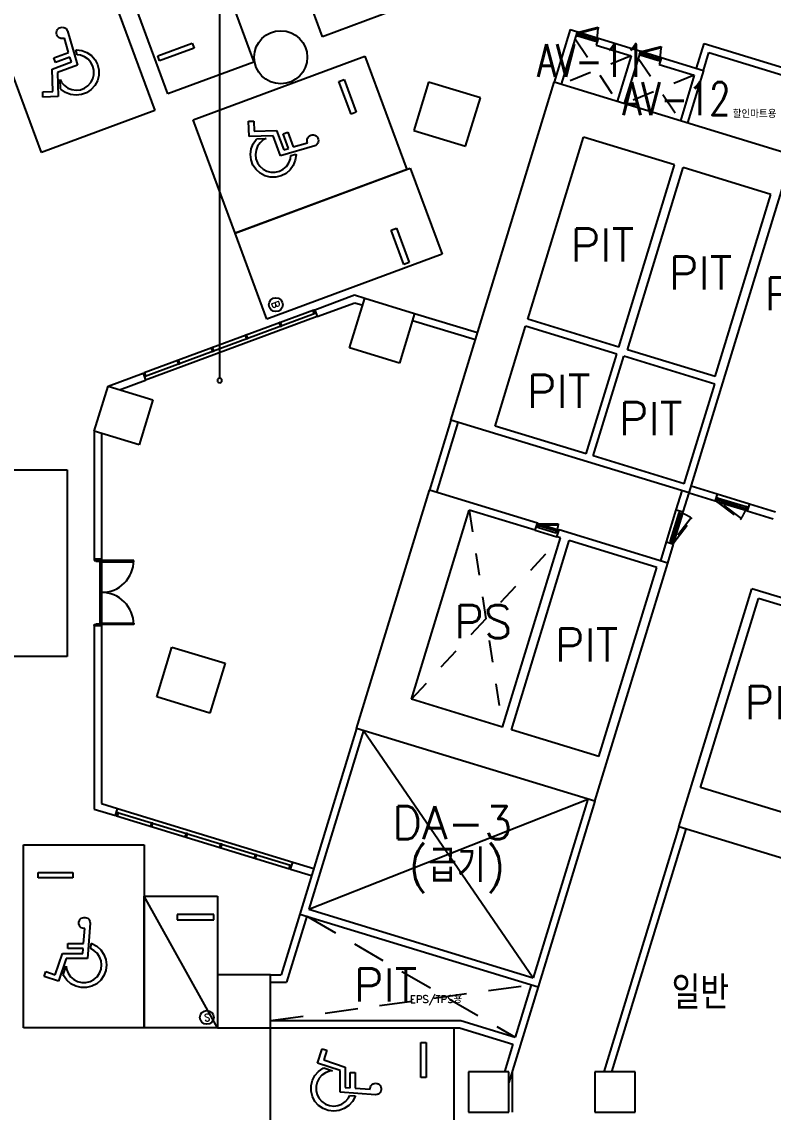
# Model space of a CAD drawing. Header units: millimetres. Extents: x -7614 to 421357, y 85218 to 341757.
# Drawn here: x 158978 to 179487, y 208627 to 238399 of the extents above; entities that cross this region are included whole.
import ezdxf
from ezdxf.enums import TextEntityAlignment as Align

# ---------------------------------------------------------------- set-up
doc = ezdxf.new("R2010")
doc.units = ezdxf.units.MM
doc.header["$LTSCALE"] = 600
doc.header["$MEASUREMENT"] = 0
doc.linetypes.add('HID', pattern=[5, 3, -2])
doc.linetypes.add('HIDDEN', pattern=[2, 1, -1])
doc.layers.add('e-plan', color=9, linetype='CONTINUOUS')
doc.layers.add('e-room-box', color=7, linetype='CONTINUOUS')
doc.styles.add('kiahn', font='romans.shx', dxfattribs={"bigfont": 'cadhs.shx'})

msp = doc.modelspace()

# ---------------------------------------------------------------- linework, layer by layer
at = {"layer": 'e-plan'}
for p, q in [((167188, 237992), (165416, 242775)), ((163541, 242080), (165312, 237297)), ((162968, 236429), (161196, 241211)), ((160872, 240664), (162609, 235976)), ((159514, 234830), (157777, 239518)), ((169532, 238860), (167188, 237992)), ((159937, 238152), (159955, 238185)), ((159955, 238185), (159980, 238213)), ((159980, 238213), (160011, 238234)), ((160011, 238234), (160046, 238247)), ((160046, 238247), (160083, 238251)), ((160083, 238251), (160121, 238247)), ((160121, 238247), (160156, 238233)), ((160156, 238233), (160186, 238212)), ((160186, 238212), (160211, 238183)), ((160211, 238183), (160228, 238150)), ((173949, 238185), (173510, 236750)), ((173949, 238185), (177583, 237074)), ((159928, 238116), (159937, 238152)), ((159928, 238078), (159928, 238116)), ((159936, 238042), (159928, 238078)), ((159953, 238009), (159936, 238042)), ((159978, 237980), (159953, 238009)), ((160009, 237959), (159978, 237980)), ((160044, 237945), (160009, 237959)), ((160081, 237940), (160044, 237945)), ((160118, 237945), (160081, 237940)), ((160141, 237953), (160118, 237945)), ((160255, 237564), (160141, 237953)), ((160228, 238150), (160499, 237218)), ((174140, 238126), (173702, 236692)), ((174140, 238126), (174111, 238030)), ((174111, 238030), (174145, 238020)), ((174174, 238116), (174140, 238126)), ((174145, 238020), (174159, 238016)), ((174159, 238068), (174174, 238116)), ((174173, 238064), (174159, 238068)), ((174159, 238016), (174173, 238064)), ((174159, 238016), (174637, 237870)), ((174173, 238064), (174652, 237917)), ((174174, 238116), (174681, 237961)), ((174637, 237870), (174652, 237917)), ((174652, 237917), (174666, 237913)), ((174714, 237951), (174656, 237759)), ((174666, 237913), (174681, 237961)), ((174681, 237961), (174714, 237951)), ((174714, 237951), (174685, 237855)), ((160450, 237636), (160469, 237638)), ((160490, 237497), (160450, 237636)), ((160469, 237638), (160617, 237619)), ((160617, 237619), (160757, 237565)), ((162688, 237472), (163626, 237819)), ((163678, 237678), (162740, 237331)), ((163626, 237819), (163678, 237678)), ((174651, 237865), (174637, 237870)), ((174685, 237855), (174651, 237865)), ((174656, 237759), (175612, 237467)), ((175862, 237600), (175423, 236165)), ((175862, 237600), (175832, 237504)), ((175895, 237590), (175862, 237600)), ((175880, 237542), (175895, 237590)), ((175895, 237590), (176402, 237435)), ((177392, 237132), (177599, 237811)), ((177599, 237811), (181979, 236472)), ((159807, 237109), (160331, 237303)), ((159852, 237415), (160255, 237564)), ((159900, 237285), (159852, 237415)), ((160293, 237431), (159900, 237285)), ((160331, 237303), (160293, 237431)), ((160583, 237485), (160490, 237497)), ((160692, 237443), (160583, 237485)), ((160787, 237376), (160692, 237443)), ((160757, 237565), (160880, 237479)), ((160864, 237288), (160787, 237376)), ((160917, 237184), (160864, 237288)), ((160880, 237479), (160978, 237365)), ((160978, 237365), (161047, 237232)), ((162740, 237331), (162688, 237472)), ((165312, 237297), (162968, 236429)), ((163653, 235723), (168342, 237460)), ((168342, 237460), (169488, 234365)), ((175612, 237467), (175232, 236224)), ((175832, 237504), (175866, 237494)), ((175866, 237494), (175880, 237490)), ((175895, 237537), (175880, 237542)), ((175880, 237490), (175895, 237537)), ((175880, 237490), (176358, 237343)), ((175895, 237537), (176373, 237391)), ((176358, 237343), (176373, 237391)), ((176373, 237339), (176358, 237343)), ((176373, 237391), (176387, 237387)), ((176406, 237329), (176373, 237339)), ((176435, 237424), (176377, 237233)), ((176387, 237387), (176402, 237435)), ((176402, 237435), (176435, 237424)), ((176435, 237424), (176406, 237329)), ((177583, 237074), (177732, 237562)), ((177732, 237562), (181921, 236281)), ((159827, 236493), (159807, 237109)), ((160499, 237218), (159948, 237014)), ((159948, 237014), (159970, 236359)), ((160944, 237071), (160917, 237184)), ((160944, 236954), (160944, 237071)), ((161047, 237232), (161082, 237086)), ((161082, 237086), (161081, 236936)), ((176377, 237233), (177333, 236941)), ((177583, 237074), (177144, 235639)), ((160032, 236571), (160024, 236821)), ((160024, 236821), (160063, 236744)), ((160063, 236744), (160140, 236656)), ((160782, 236651), (160860, 236738)), ((160860, 236738), (160915, 236841)), ((160915, 236841), (160944, 236954)), ((161044, 236791), (160973, 236659)), ((161081, 236936), (161044, 236791)), ((167635, 236771), (167776, 236823)), ((167965, 235880), (167635, 236771)), ((167776, 236823), (168106, 235933)), ((170689, 227522), (173510, 236750)), ((180013, 234762), (173510, 236750)), ((177333, 236941), (176953, 235698)), ((159551, 236483), (159827, 236493)), ((159555, 236345), (159551, 236483)), ((160048, 236554), (160032, 236571)), ((160170, 236467), (160048, 236554)), ((160140, 236656), (160235, 236589)), ((160310, 236413), (160170, 236467)), ((160235, 236589), (160344, 236547)), ((160459, 236394), (160310, 236413)), ((160344, 236547), (160460, 236532)), ((160608, 236411), (160459, 236394)), ((160460, 236532), (160576, 236545)), ((160576, 236545), (160685, 236586)), ((160748, 236463), (160608, 236411)), ((160685, 236586), (160782, 236651)), ((160873, 236547), (160748, 236463)), ((160973, 236659), (160873, 236547)), ((159970, 236359), (159555, 236345)), ((162609, 235976), (159514, 234830)), ((168106, 235933), (167965, 235880)), ((164799, 232629), (163653, 235723)), ((165169, 235682), (165307, 235686)), ((165182, 235267), (165169, 235682)), ((165307, 235686), (165316, 235410)), ((165838, 235289), (165182, 235267)), ((165316, 235410), (165933, 235430)), ((165377, 235190), (165395, 235205)), ((165395, 235205), (165645, 235213)), ((165645, 235213), (165568, 235174)), ((166042, 234738), (165838, 235289)), ((165933, 235430), (166127, 234906)), ((166109, 235337), (166238, 235385)), ((166254, 234944), (166109, 235337)), ((166238, 235385), (166387, 234982)), ((166769, 235193), (166782, 235228)), ((166782, 235228), (166804, 235259)), ((166804, 235259), (166832, 235284)), ((166832, 235284), (166865, 235301)), ((166865, 235301), (166902, 235309)), ((166902, 235309), (166939, 235309)), ((166939, 235309), (166976, 235300)), ((166976, 235300), (167009, 235282)), ((167009, 235282), (167037, 235257)), ((167037, 235257), (167058, 235226)), ((167058, 235226), (167071, 235191)), ((172787, 230279), (174307, 235252)), ((176794, 234491), (174307, 235252)), ((165218, 234778), (165237, 234927)), ((165237, 234927), (165291, 235067)), ((165291, 235067), (165377, 235190)), ((165413, 235002), (165371, 234893)), ((165480, 235097), (165413, 235002)), ((165568, 235174), (165480, 235097)), ((166974, 235009), (166042, 234738)), ((166127, 234906), (166254, 234944)), ((166387, 234982), (166777, 235096)), ((166764, 235156), (166769, 235193)), ((166768, 235119), (166764, 235156)), ((166777, 235096), (166768, 235119)), ((167007, 235026), (166974, 235009)), ((167035, 235051), (167007, 235026)), ((167057, 235082), (167035, 235051)), ((167070, 235116), (167057, 235082)), ((167075, 235154), (167070, 235116)), ((167071, 235191), (167075, 235154)), ((165234, 234629), (165218, 234778)), ((165287, 234489), (165234, 234629)), ((165371, 234893), (165356, 234777)), ((165356, 234777), (165369, 234661)), ((165369, 234661), (165409, 234552)), ((166266, 234545), (166309, 234654)), ((166309, 234654), (166321, 234747)), ((166321, 234747), (166460, 234787)), ((166443, 234620), (166388, 234480)), ((166462, 234769), (166443, 234620)), ((166460, 234787), (166462, 234769)), ((177192, 225534), (180013, 234762)), ((164799, 232629), (169582, 234400)), ((169488, 234365), (164799, 232629)), ((165371, 234364), (165287, 234489)), ((165482, 234264), (165371, 234364)), ((165409, 234552), (165475, 234455)), ((165475, 234455), (165562, 234377)), ((165562, 234377), (165665, 234322)), ((165665, 234322), (165778, 234293)), ((165894, 234293), (166008, 234320)), ((166008, 234320), (166111, 234373)), ((166111, 234373), (166199, 234450)), ((166302, 234357), (166189, 234259)), ((166199, 234450), (166266, 234545)), ((166388, 234480), (166302, 234357)), ((169582, 234400), (170450, 232055)), ((175273, 229519), (176794, 234491)), ((175512, 229446), (177033, 234418)), ((179423, 233687), (177033, 234418)), ((165615, 234193), (165482, 234264)), ((165760, 234156), (165615, 234193)), ((165910, 234155), (165760, 234156)), ((165778, 234293), (165894, 234293)), ((166056, 234190), (165910, 234155)), ((166189, 234259), (166056, 234190)), ((177903, 228715), (179423, 233687)), ((165668, 230284), (164799, 232629)), ((169060, 232714), (169201, 232766)), ((169407, 231776), (169060, 232714)), ((169201, 232766), (169548, 231828)), ((170450, 232055), (165668, 230284)), ((169548, 231828), (169407, 231776)), ((166974, 230538), (168059, 230940)), ((168059, 230940), (168341, 230854)), ((166946, 230528), (162314, 228812)), ((166927, 230521), (166965, 230535)), ((166962, 230427), (166927, 230521)), ((167000, 230441), (166962, 230427)), ((166965, 230535), (167000, 230441)), ((166974, 230538), (167044, 230351)), ((167044, 230351), (168065, 230729)), ((168065, 230729), (168282, 230663)), ((169070, 230631), (169070, 230631)), ((166981, 230434), (162348, 228718)), ((167044, 230351), (162355, 228614)), ((166038, 230192), (166001, 230178)), ((166001, 230178), (166036, 230084)), ((166073, 230098), (166038, 230192)), ((169640, 230248), (171362, 229721)), ((169699, 230439), (171420, 229912)), ((175273, 229519), (172787, 230279)), ((165112, 229849), (165074, 229835)), ((165147, 229755), (165112, 229849)), ((166036, 230084), (166073, 230098)), ((171895, 227362), (172728, 230088)), ((175215, 229327), (172728, 230088)), ((165074, 229835), (165109, 229741)), ((165109, 229741), (165147, 229755)), ((164185, 229505), (164148, 229492)), ((164148, 229492), (164183, 229398)), ((164183, 229398), (164220, 229412)), ((164220, 229412), (164185, 229505)), ((174382, 226602), (175215, 229327)), ((174573, 226544), (175406, 229269)), ((177892, 228509), (175406, 229269)), ((177903, 228715), (175512, 229446)), ((163259, 229162), (163221, 229148)), ((163221, 229148), (163256, 229055)), ((163256, 229055), (163294, 229068)), ((163294, 229068), (163259, 229162)), ((161331, 228448), (162286, 228802)), ((162286, 228802), (162355, 228614)), ((162286, 228802), (162355, 228614)), ((162332, 228819), (162295, 228805)), ((162295, 228805), (162330, 228711)), ((162330, 228711), (162367, 228725)), ((162367, 228725), (162332, 228819)), ((161646, 228352), (162355, 228614)), ((177059, 225783), (177892, 228509)), ((170689, 227522), (170104, 225609)), ((170880, 227463), (170296, 225551)), ((177192, 225534), (170689, 227522)), ((160957, 227224), (160957, 223727)), ((174382, 226602), (171895, 227362)), ((161157, 227163), (161157, 223727)), ((177059, 225783), (174573, 226544)), ((157720, 226167), (160220, 226167)), ((160220, 226167), (160220, 221067)), ((177250, 225725), (177958, 225509)), ((168116, 219106), (170104, 225609)), ((173050, 224709), (170104, 225609)), ((176843, 225076), (177001, 225592)), ((177034, 225017), (177192, 225534)), ((177192, 225534), (177900, 225317)), ((177958, 225509), (177900, 225317)), ((177909, 225314), (177938, 225410)), ((177938, 225410), (177972, 225400)), ((177958, 225509), (178838, 225240)), ((177972, 225400), (177986, 225395)), ((177986, 225395), (177972, 225348)), ((177986, 225395), (178751, 225161)), ((177943, 225304), (177909, 225314)), ((177957, 225352), (177943, 225304)), ((177943, 225304), (178736, 225061)), ((177972, 225348), (177957, 225352)), ((177972, 225348), (178737, 225114)), ((178751, 225109), (178736, 225061)), ((178751, 225161), (178737, 225114)), ((178737, 225114), (178751, 225109)), ((178766, 225157), (178751, 225161)), ((178799, 225147), (178766, 225157)), ((178770, 225051), (178799, 225147)), ((178838, 225240), (178779, 225048)), ((178838, 225240), (179546, 225023)), ((169615, 219903), (171193, 225067)), ((172991, 224517), (171193, 225067)), ((176574, 224196), (176843, 225076)), ((176687, 224224), (176921, 224989)), ((176735, 224209), (176969, 224974)), ((176778, 224180), (177021, 224974)), ((176843, 225076), (177034, 225017)), ((176925, 225003), (176921, 224989)), ((176921, 224989), (176969, 224974)), ((176936, 225037), (176925, 225003)), ((177031, 225008), (176936, 225037)), ((176969, 224974), (176973, 224989)), ((176973, 224989), (177021, 224974)), ((177021, 224974), (177031, 225008)), ((178736, 225061), (178770, 225051)), ((178779, 225048), (179487, 224832)), ((172991, 224517), (173050, 224709)), ((172991, 224517), (173050, 224709)), ((172991, 224517), (173584, 224336)), ((173059, 224706), (173030, 224610)), ((173030, 224610), (173064, 224600)), ((173093, 224695), (173059, 224706)), ((173064, 224600), (173078, 224595)), ((173078, 224648), (173093, 224695)), ((173092, 224643), (173078, 224648)), ((173078, 224595), (173092, 224643)), ((173078, 224595), (173556, 224449)), ((173092, 224643), (173571, 224497)), ((173093, 224695), (173600, 224541)), ((173556, 224449), (173571, 224497)), ((173571, 224497), (173585, 224493)), ((173584, 224336), (173643, 224527)), ((173584, 224336), (173643, 224527)), ((173585, 224493), (173600, 224541)), ((173600, 224541), (173633, 224530)), ((173633, 224530), (173604, 224435)), ((176607, 223621), (173643, 224527)), ((172101, 219143), (173680, 224307)), ((172340, 219070), (173919, 224234)), ((173570, 224445), (173556, 224449)), ((173604, 224435), (173570, 224445)), ((173680, 224307), (173584, 224336)), ((176310, 223503), (173919, 224234)), ((176416, 223679), (176574, 224196)), ((176574, 224196), (176765, 224137)), ((176672, 224176), (176683, 224210)), ((176683, 224210), (176687, 224224)), ((176687, 224224), (176735, 224209)), ((176735, 224209), (176730, 224195)), ((176730, 224195), (176778, 224180)), ((176607, 223621), (176765, 224137)), ((176768, 224147), (176672, 224176)), ((176778, 224180), (176768, 224147)), ((161157, 223727), (160957, 223727)), ((160957, 223718), (160957, 223693)), ((161157, 223718), (160957, 223718)), ((160957, 223693), (160997, 223693)), ((160997, 223693), (160997, 223673)), ((160997, 223673), (161117, 223673)), ((161117, 223673), (161117, 223693)), ((161117, 223693), (161157, 223693)), ((161117, 221963), (161117, 223673)), ((161157, 223693), (161157, 223718)), ((161157, 223693), (161157, 221943)), ((162032, 223693), (161157, 223693)), ((161157, 223693), (161157, 223653)), ((161157, 223653), (162032, 223653)), ((162032, 223653), (162032, 223693)), ((174619, 217118), (176607, 223621)), ((174731, 218339), (176310, 223503)), ((176549, 223430), (176549, 223430)), ((176914, 216416), (178902, 222919)), ((181771, 222042), (178902, 222919)), ((177504, 217491), (179083, 222655)), ((181474, 221924), (179083, 222655)), ((160957, 221918), (160957, 221943)), ((160957, 221943), (160997, 221943)), ((161157, 221918), (160957, 221918)), ((161157, 221907), (160957, 221907)), ((160957, 221907), (160957, 216903)), ((160997, 221943), (160997, 221963)), ((160997, 221963), (161117, 221963)), ((161117, 221963), (161117, 221943)), ((161117, 221943), (161157, 221943)), ((161157, 221943), (161157, 221983)), ((161157, 221983), (162032, 221983)), ((162032, 221943), (161157, 221943)), ((161157, 221943), (161157, 221918)), ((161157, 221907), (161157, 217051)), ((162032, 221983), (162032, 221943)), ((160220, 221067), (157720, 221067)), ((172101, 219143), (169615, 219903)), ((168116, 219106), (166567, 214038)), ((168307, 219048), (166816, 214171)), ((174619, 217118), (168116, 219106)), ((168307, 219048), (172937, 212299)), ((174731, 218339), (172340, 219070)), ((179895, 216760), (177504, 217491)), ((161157, 217051), (161590, 216919)), ((166816, 214171), (174428, 217177)), ((174428, 217177), (172937, 212299)), ((174619, 217118), (173069, 212050)), ((160957, 216903), (161532, 216727)), ((161532, 216727), (161590, 216919)), ((161541, 216725), (161571, 216820)), ((161571, 216820), (161609, 216808)), ((161609, 216808), (161580, 216713)), ((161590, 216919), (166372, 215457)), ((161590, 216814), (166314, 215370)), ((161580, 216713), (161541, 216725)), ((161560, 216719), (166285, 215274)), ((162515, 216531), (162486, 216436)), ((162554, 216520), (162515, 216531)), ((162524, 216424), (162554, 216520)), ((162486, 216436), (162524, 216424)), ((163460, 216242), (163431, 216147)), ((163498, 216231), (163460, 216242)), ((163469, 216135), (163498, 216231)), ((176914, 216416), (174869, 209727)), ((177105, 216358), (175078, 209727)), ((183417, 214428), (176914, 216416)), ((159020, 210927), (159020, 215927)), ((159020, 215927), (162320, 215927)), ((162320, 215927), (162320, 210927)), ((163431, 216147), (163469, 216135)), ((164405, 215954), (164376, 215858)), ((164376, 215858), (164414, 215846)), ((164443, 215942), (164405, 215954)), ((164414, 215846), (164443, 215942)), ((165350, 215665), (165321, 215569)), ((165321, 215569), (165359, 215557)), ((165388, 215653), (165350, 215665)), ((165359, 215557), (165388, 215653)), ((166295, 215376), (166265, 215280)), ((166265, 215280), (166304, 215269)), ((166333, 215364), (166295, 215376)), ((166304, 215269), (166333, 215364)), ((166313, 215266), (166372, 215457)), ((166313, 215266), (166372, 215457)), ((166313, 215266), (166888, 215090)), ((166372, 215457), (166947, 215281)), ((159420, 215025), (159420, 215175)), ((159420, 215175), (160370, 215175)), ((160370, 215025), (159420, 215025)), ((160370, 215175), (160370, 215025)), ((164320, 210927), (162320, 214527)), ((162320, 210927), (162320, 214527)), ((162320, 214527), (164320, 214527)), ((164320, 214527), (164320, 210927)), ((166816, 214171), (172937, 212299)), ((160532, 213792), (160537, 213830)), ((160537, 213755), (160532, 213792)), ((160537, 213830), (160550, 213865)), ((160550, 213865), (160571, 213895)), ((160571, 213895), (160599, 213920)), ((160599, 213920), (160632, 213938)), ((160632, 213938), (160669, 213947)), ((160669, 213947), (160706, 213947)), ((160706, 213947), (160743, 213938)), ((160743, 213938), (160776, 213920)), ((160843, 213792), (160774, 212825)), ((160776, 213920), (160804, 213895)), ((160804, 213895), (160825, 213865)), ((160825, 213865), (160839, 213830)), ((160839, 213830), (160843, 213792)), ((163220, 214027), (163220, 213877)), ((164220, 214027), (163220, 214027)), ((163220, 213877), (164220, 213877)), ((164220, 213877), (164220, 214027)), ((166567, 214038), (166059, 212377)), ((166758, 213979), (166207, 212177)), ((166567, 214038), (173069, 212050)), ((160550, 213720), (160537, 213755)), ((160571, 213689), (160550, 213720)), ((160599, 213664), (160571, 213689)), ((160632, 213647), (160599, 213664)), ((160669, 213638), (160632, 213647)), ((160665, 213233), (160694, 213638)), ((160694, 213638), (160669, 213638)), ((160235, 213095), (160235, 213233)), ((160235, 213233), (160665, 213233)), ((160862, 213089), (160873, 213233)), ((160873, 213233), (160891, 213229)), ((160891, 213229), (161024, 213159)), ((159892, 212377), (160087, 212963)), ((160087, 212963), (160645, 212963)), ((160655, 213095), (160235, 213095)), ((160645, 212963), (160655, 213095)), ((160945, 213045), (160862, 213089)), ((161033, 212968), (160945, 213045)), ((161024, 213159), (161136, 213060)), ((161099, 212872), (161033, 212968)), ((161136, 213060), (161221, 212936)), ((161221, 212936), (161274, 212796)), ((160186, 212825), (159979, 212202)), ((160111, 212380), (160190, 212617)), ((160774, 212825), (160186, 212825)), ((160190, 212617), (160201, 212531)), ((161140, 212763), (161099, 212872)), ((161154, 212647), (161140, 212763)), ((161140, 212531), (161154, 212647)), ((161274, 212796), (161292, 212647)), ((161292, 212647), (161274, 212498)), ((159586, 212334), (159629, 212465)), ((159979, 212202), (159586, 212334)), ((159629, 212465), (159892, 212377)), ((160119, 212358), (160111, 212380)), ((160205, 212235), (160119, 212358)), ((160201, 212531), (160242, 212422)), ((160242, 212422), (160308, 212326)), ((160308, 212326), (160395, 212249)), ((160945, 212249), (161033, 212326)), ((161033, 212326), (161099, 212422)), ((161099, 212422), (161140, 212531)), ((161221, 212358), (161136, 212235)), ((161274, 212498), (161221, 212358)), ((165770, 212377), (166059, 212377)), ((160317, 212135), (160205, 212235)), ((160450, 212066), (160317, 212135)), ((160395, 212249), (160499, 212195)), ((160595, 212030), (160450, 212066)), ((160499, 212195), (160612, 212167)), ((160745, 212030), (160595, 212030)), ((160612, 212167), (160729, 212167)), ((160729, 212167), (160842, 212195)), ((160891, 212066), (160745, 212030)), ((160842, 212195), (160945, 212249)), ((161024, 212135), (160891, 212066)), ((161136, 212235), (161024, 212135)), ((165770, 212177), (166207, 212177)), ((173069, 212050), (172270, 209436)), ((172878, 212108), (172440, 210674)), ((165770, 211127), (170958, 211127)), ((170958, 211127), (172440, 210674)), ((162320, 210927), (159020, 210927)), ((164320, 210927), (162320, 210927)), ((165770, 210927), (170928, 210927)), ((165770, 207627), (165770, 210927)), ((165770, 210927), (170770, 210927)), ((170770, 210927), (170770, 207627)), ((170928, 210927), (172381, 210482)), ((169869, 209577), (169869, 210527)), ((169869, 210527), (170019, 210527)), ((170019, 210527), (170019, 209577)), ((167046, 209968), (167177, 210361)), ((167177, 210361), (167308, 210318)), ((167308, 210318), (167221, 210055)), ((172381, 210482), (172150, 209727)), ((167668, 209761), (167046, 209968)), ((167221, 210055), (167806, 209860)), ((166909, 209497), (166979, 209630)), ((166979, 209630), (167078, 209742)), ((167078, 209742), (167202, 209828)), ((167170, 209639), (167093, 209552)), ((167266, 209705), (167170, 209639)), ((167202, 209828), (167224, 209836)), ((167224, 209836), (167461, 209757)), ((167375, 209747), (167266, 209705)), ((167461, 209757), (167375, 209747)), ((167668, 209173), (167668, 209761)), ((167806, 209860), (167806, 209302)), ((167939, 209292), (167939, 209712)), ((167939, 209712), (168077, 209712)), ((168077, 209712), (168077, 209282)), ((172359, 209727), (172359, 208627)), ((166873, 209352), (166909, 209497)), ((166873, 209202), (166873, 209352)), ((167038, 209448), (167010, 209335)), ((167010, 209335), (167010, 209218)), ((167093, 209552), (167038, 209448)), ((167806, 209302), (167939, 209292)), ((168482, 209278), (168491, 209315)), ((168491, 209315), (168508, 209348)), ((168508, 209348), (168533, 209376)), ((168533, 209376), (168564, 209397)), ((168564, 209397), (168599, 209410)), ((168599, 209410), (168636, 209415)), ((168636, 209415), (168673, 209410)), ((168673, 209410), (168708, 209397)), ((168708, 209397), (168739, 209376)), ((168739, 209376), (168764, 209348)), ((168764, 209348), (168781, 209315)), ((168781, 209315), (168790, 209278)), ((170019, 209577), (169869, 209577)), ((166909, 209056), (166873, 209202)), ((166979, 208923), (166909, 209056)), ((167010, 209218), (167038, 209105)), ((167038, 209105), (167093, 209002)), ((168636, 209104), (167668, 209173)), ((167889, 209002), (167933, 209085)), ((167933, 209085), (168077, 209075)), ((168073, 209056), (168003, 208923)), ((168077, 209075), (168073, 209056)), ((168077, 209282), (168482, 209254)), ((168482, 209254), (168482, 209278)), ((168673, 209108), (168636, 209104)), ((168708, 209122), (168673, 209108)), ((168739, 209143), (168708, 209122)), ((168764, 209171), (168739, 209143)), ((168781, 209204), (168764, 209171)), ((168790, 209241), (168781, 209204)), ((168790, 209278), (168790, 209241)), ((167078, 208811), (166979, 208923)), ((167202, 208726), (167078, 208811)), ((167093, 209002), (167170, 208915)), ((167170, 208915), (167266, 208848)), ((167342, 208673), (167202, 208726)), ((167266, 208848), (167375, 208807)), ((167375, 208807), (167491, 208793)), ((167491, 208793), (167607, 208807)), ((167607, 208807), (167716, 208848)), ((167780, 208726), (167640, 208673)), ((167716, 208848), (167812, 208915)), ((167903, 208811), (167780, 208726)), ((167812, 208915), (167889, 209002)), ((168003, 208923), (167903, 208811)), ((167491, 208655), (167342, 208673)), ((167640, 208673), (167491, 208655))]:
    msp.add_line(p, q, dxfattribs=at)
at = {"layer": 'e-plan', "linetype": 'HIDDEN'}
for p, q in [((174174, 238116), (174706, 238252)), ((174707, 238212), (174177, 238076)), ((174706, 238252), (174707, 238212)), ((174082, 237935), (175232, 236224)), ((174177, 238076), (174174, 238116)), ((175895, 237590), (176427, 237726)), ((175898, 237550), (175895, 237590)), ((176428, 237686), (175898, 237550)), ((176427, 237726), (176428, 237686)), ((175612, 237467), (173702, 236692)), ((175803, 237409), (176953, 235698)), ((177333, 236941), (175423, 236165)), ((177967, 225336), (177943, 225304)), ((177943, 225304), (178595, 224806)), ((178618, 224839), (177967, 225336)), ((171193, 225067), (172101, 219143)), ((177244, 224856), (176747, 224205)), ((176778, 224180), (177276, 224832)), ((177276, 224832), (177244, 224856)), ((178595, 224806), (178618, 224839)), ((173093, 224695), (173617, 224696)), ((173096, 224656), (173093, 224695)), ((173618, 224656), (173096, 224656)), ((173617, 224696), (173618, 224656)), ((169615, 219903), (173680, 224307)), ((176747, 224205), (176778, 224180))]:
    msp.add_line(p, q, dxfattribs=at)
at = {"layer": 'e-plan', "ltscale": 0.5}
for p, q in [((170081, 236753), (169678, 235433)), ((171497, 236320), (170081, 236753)), ((171093, 235000), (171497, 236320)), ((169678, 235433), (171093, 235000)), ((167926, 229496), (168341, 230854)), ((168341, 230854), (169699, 230439)), ((169699, 230439), (169283, 229081)), ((169283, 229081), (167926, 229496)), ((160957, 227224), (161331, 228448)), ((161331, 228448), (162555, 228074)), ((162555, 228074), (162181, 226850)), ((162181, 226850), (160957, 227224)), ((162660, 219969), (163075, 221327)), ((163075, 221327), (164529, 220883)), ((164529, 220883), (164114, 219525)), ((164114, 219525), (162660, 219969)), ((165770, 212377), (164320, 212377)), ((164320, 212377), (164320, 210927)), ((165770, 210927), (165770, 212377)), ((164320, 210927), (165770, 210927)), ((172270, 209727), (171170, 209727)), ((171170, 209727), (171170, 208627)), ((172270, 208627), (172270, 209727)), ((175720, 209727), (174620, 209727)), ((174620, 209727), (174620, 208627)), ((175720, 208627), (175720, 209727)), ((171170, 208627), (172270, 208627)), ((174620, 208627), (175720, 208627))]:
    msp.add_line(p, q, dxfattribs=at)
at = {"layer": 'e-plan', "linetype": 'HID', "ltscale": 0.5}
for p, q in [((166758, 213979), (172440, 210674)), ((165770, 211127), (172878, 212108))]:
    msp.add_line(p, q, dxfattribs=at)
at = {"layer": 'e-plan', "ltscale": 0.5}
msp.add_circle((166045, 237432), 725, dxfattribs=at)
at = {"layer": 'e-plan'}
msp.add_circle((165912, 230675), 189, dxfattribs=at)
at = {"layer": 'e-plan', "lineweight": -3}
msp.add_circle((164028, 211215), 189, dxfattribs=at)
at = {"layer": 'e-plan', "linetype": 'HIDDEN'}
for centre, radius, start, end in [((172713, 238294), 1996, 350.4052, 357.6584), ((174434, 237767), 1996, 350.4052, 357.6584), ((176196, 223157), 1996, 58.3415, 65.5948), ((176919, 225886), 1996, 328.3415, 335.5948), ((173188, 224666), 430, 342.9999, 358.6359)]:
    msp.add_arc(centre, radius, start, end, dxfattribs=at)
at = {"layer": 'e-plan'}
for centre, start, end in [((161157, 223693), 269.9988, 359.999), ((161157, 221943), 359.9989, 89.9991)]:
    msp.add_arc(centre, 875, start, end, dxfattribs=at)
for p in [(166020, 230185), (165093, 229842), (164167, 229498), (163240, 229155)]:
    msp.add_point(p, dxfattribs=at)
at = {"layer": 'e-room-box'}
msp.add_line((164379, 228666), (164379, 264495), dxfattribs=at)
for start, end in [(90, 270), (270, 90)]:
    msp.add_arc((164379, 228604), 62.5, start, end, dxfattribs=at)

# ---------------------------------------------------------------- texts
at = {"layer": 'e-plan', "style": 'kiahn', "width": 0.75}
for s, p in [('AV-11', (174519, 237343)), ('AV-12', (176845, 236303))]:
    msp.add_text(s, height=900, dxfattribs=at).set_placement(p, align=Align.MIDDLE_CENTER)
at = {"layer": 'e-plan', "style": 'kiahn'}
msp.add_text('할인마트용 오배수펌프실', height=200, dxfattribs=at).set_placement((178382, 235878), align=Align.MIDDLE_LEFT)
for p in [(174826, 232302), (177505, 231542), (180114, 230972), (173631, 228309), (176143, 227563), (174392, 221386), (179572, 219812)]:
    msp.add_text('PIT', height=900, dxfattribs=at).set_placement(p, align=Align.MIDDLE)
at = {"layer": 'e-plan', "style": 'kiahn', "text_generation_flag": 4}
msp.add_text('B', height=200, rotation=290.3232, dxfattribs=at).set_placement((165973, 230803))
at = {"layer": 'e-plan', "style": 'kiahn'}
for s, p in [('PS', (172361, 221573)), ('DA-3', (172370, 216079)), ('(급기)', (172182, 214910)), ('PIT', (169773, 211649))]:
    msp.add_text(s, height=900, dxfattribs=at).set_placement(p, align=Align.RIGHT)
msp.add_text('일반', height=900, dxfattribs=at).set_placement((176714, 211438))
msp.add_text('EPS/TPS용', height=200, dxfattribs=at).set_placement((170285, 211711), align=Align.MIDDLE_CENTER)
at = {"layer": 'e-plan', "lineweight": -3, "style": 'kiahn'}
msp.add_text('S', height=200, rotation=180, dxfattribs=at).set_placement((164128, 211316))

doc.saveas('drawing.dxf')
